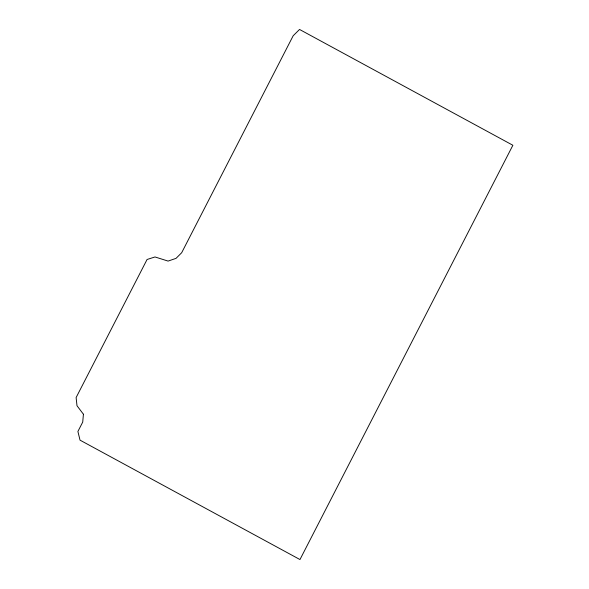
<?xml version="1.0" encoding="UTF-8"?>
<svg xmlns="http://www.w3.org/2000/svg" width="589" height="589" viewBox="0 0 589 589"><rect width="100%" height="100%" fill="white"/><g stroke="black" fill="none" stroke-linecap="round" stroke-linejoin="round"><path stroke-width="0.88" d="M83.424 414.229L82.725 422.077L77.895 431.465L80.03 440.152L299.97 559.55L512.879 145.269L299.536 29.45L293.175 35.767L181.67 252.733L176.03 258.365L168.086 261.089L155.01 256.959L147.073 259.484L76.121 397.553L76.997 405.74L83.424 414.229"/></g></svg>
